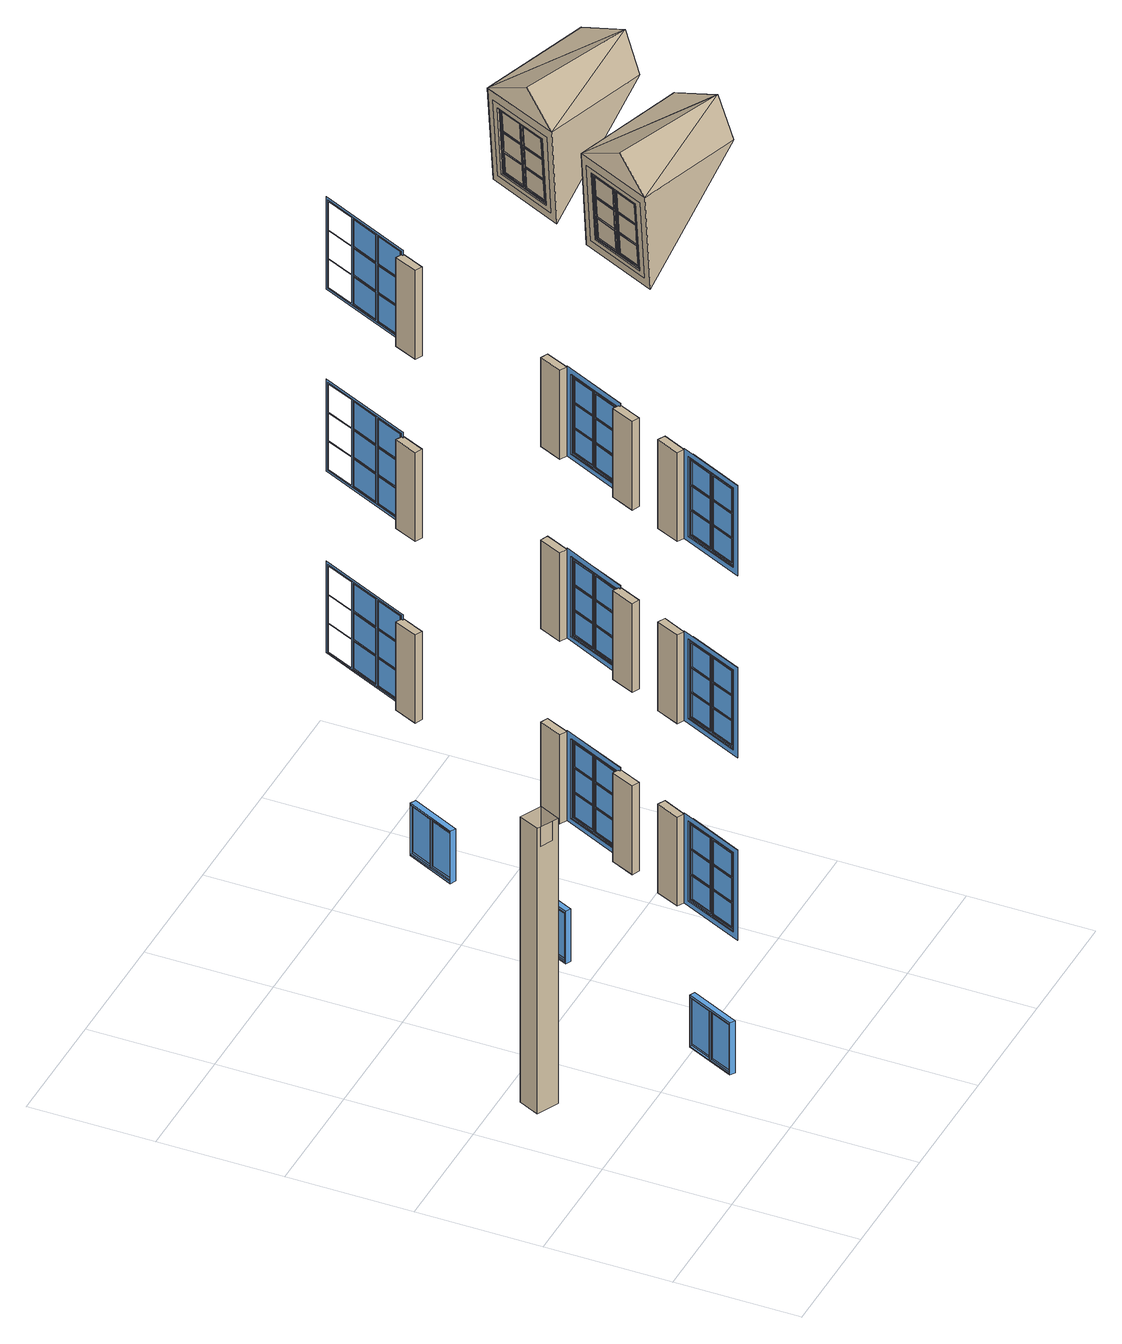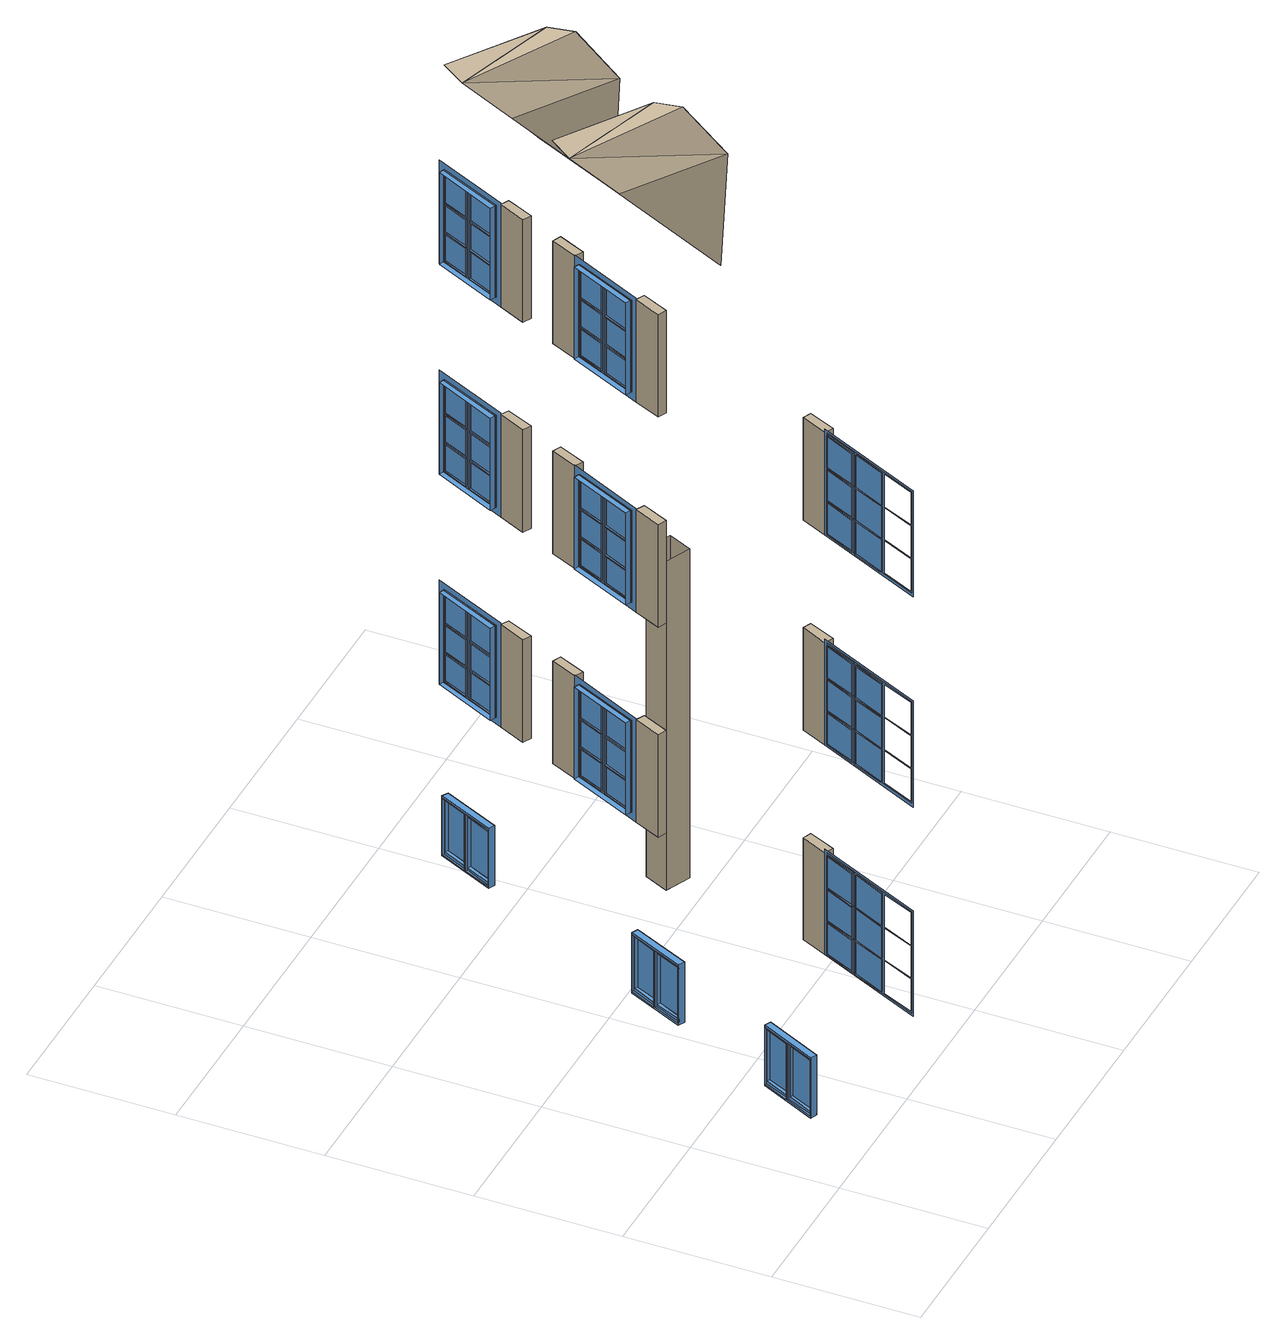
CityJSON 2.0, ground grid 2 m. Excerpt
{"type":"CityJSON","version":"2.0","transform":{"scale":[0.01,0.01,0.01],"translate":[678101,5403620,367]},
"CityObjects":{
"building1":{"type":"Building","attributes":{"measuredHeight":18.85},"children":["building1-1","building1-2","building1-3","building1-4","building1-5","building1-6","building1-7","building1-8","building1-9","building1-10","building1-11","building1-12","building1-13","building1-14","building1-15"],"geometry":[{"type":"MultiSurface","lod":"3","boundaries":[[[0,1,2,3]],[[4,5,6,7]],[[8,9,10,11]],[[12,2,1,13]],[[14,6,5,15]],[[16,10,9,17]],[[18,19,20,21]],[[22,23,24,25]],[[26,27,28,29]],[[30,31,32,33]],[[34,35,36,37]],[[38,39,40,41]],[[42,43,44,45]],[[46,47,48,49]],[[50,51,52,53]],[[54,24,23,55]],[[56,28,27,57]],[[58,20,19,59]],[[60,36,35,61]],[[62,40,39,63]],[[64,32,31,65]],[[66,48,47,67]],[[68,52,51,69]],[[70,44,43,71]],[[72,73,74,75]],[[76,77,78,79]],[[80,81,82,83]],[[84,85,86,87]],[[88,89,90,91],[21,92,93,18],[94,95,26,29],[96,97,22,25]],[[98,99,100,101],[33,102,103,30],[104,105,38,41],[106,107,34,37]],[[108,109,110,111],[45,112,113,42],[114,115,50,53],[116,117,46,49]],[[25,24,118,96]],[[21,20,119,92]],[[29,28,120,94]],[[37,36,121,106]],[[33,32,122,102]],[[41,40,123,104]],[[49,48,124,116]],[[45,44,125,112]],[[53,52,126,114]],[[95,127,27,26]],[[93,128,19,18]],[[97,129,23,22]],[[105,130,39,38]],[[103,131,31,30]],[[107,132,35,34]],[[115,133,51,50]],[[113,134,43,42]],[[117,135,47,46]],[[119,20,19,128]],[[127,120,28,27]],[[129,118,24,23]],[[122,32,31,131]],[[130,123,40,39]],[[132,121,36,35]],[[125,44,43,134]],[[133,126,52,51]],[[135,124,48,47]],[[136,118,24,54]],[[57,27,127,137]],[[138,119,20,58]],[[139,120,28,56]],[[59,19,128,140]],[[55,23,129,141]],[[142,121,36,60]],[[63,39,130,143]],[[144,122,32,64]],[[145,123,40,62]],[[65,31,131,146]],[[61,35,132,147]],[[148,124,48,66]],[[69,51,133,149]],[[150,125,44,70]],[[151,126,52,68]],[[71,43,134,152]],[[67,47,135,153]],[[154,155,73,72]],[[75,74,156,157]],[[158,159,83,80]],[[156,74,73,155],[80,158,159,83]],[[83,82,160,159]],[[81,80,158,161]],[[84,87,162,163],[82,81,161,160]],[[163,164,85,84]],[[87,86,165,162]],[[94,120,127,95]],[[96,118,129,97]],[[92,119,128,93]],[[104,123,130,105]],[[106,121,132,107]],[[102,122,131,103]],[[114,126,133,115]],[[116,124,135,117]],[[112,125,134,113]],[[141,129,118,136]],[[140,128,119,138]],[[137,127,120,139]],[[147,132,121,142]],[[146,131,122,144]],[[143,130,123,145]],[[153,135,124,148]],[[152,134,125,150]],[[149,133,126,151]],[[166,167,168,169],[170,0,3,171]],[[172,173,174,175],[176,4,7,177]],[[178,179,180,181],[182,8,11,183]],[[170,184,1,0]],[[3,2,185,171]],[[176,186,5,4]],[[7,6,187,177]],[[182,188,9,8]],[[11,10,189,183]],[[184,185,2,1],[190,191,192,193],[90,89,88,91]],[[186,187,6,5],[194,195,196,197],[100,99,98,101]],[[188,189,10,9],[198,199,200,201],[110,109,108,111]],[[154,202,203,157]],[[78,204,205,77],[72,75,157,203,206,207,202,154]],[[157,156,155,154]],[[202,208,209,203]],[[210,185,2,12]],[[211,187,6,14]],[[212,189,10,16]],[[13,1,184,213]],[[15,5,186,214]],[[17,9,188,215]],[[216,217,218,219]],[[220,221,222,223]],[[224,225,226,227]],[[228,229,230,231]],[[232,233,234,235]],[[236,237,238,239]],[[240,241,242,243]],[[244,245,246,247]],[[248,249,250,251]],[[161,158,159,160]],[[252,226,225,253]],[[254,222,221,255]],[[256,218,217,257]],[[258,238,237,259]],[[260,234,233,261]],[[262,230,229,263]],[[264,250,249,265]],[[266,246,245,267]],[[268,242,241,269]],[[204,270,79,78]],[[77,76,271,205]],[[272,273,274,275]],[[165,164,163,162]],[[276,277,278,279]],[[164,165,277,276]],[[79,270,271,76],[280,277,165,86,85,164,276,281]],[[192,191,190,193],[223,282,283,220],[284,285,216,219],[286,287,224,227]],[[196,195,194,197],[235,288,289,232],[290,291,228,231],[292,293,236,239]],[[200,199,198,201],[247,294,295,244],[296,297,240,243],[298,299,248,251]],[[223,222,300,282]],[[227,226,301,286]],[[219,218,302,284]],[[235,234,303,288]],[[239,238,304,292]],[[231,230,305,290]],[[247,246,306,294]],[[251,250,307,298]],[[243,242,308,296]],[[285,309,217,216]],[[283,310,221,220]],[[287,311,225,224]],[[291,312,229,228]],[[289,313,233,232]],[[293,314,237,236]],[[297,315,241,240]],[[295,316,245,244]],[[299,317,249,248]],[[300,222,221,310]],[[303,234,233,313]],[[306,246,245,316]],[[309,302,218,217]],[[311,301,226,225]],[[312,305,230,229]],[[314,304,238,237]],[[315,308,242,241]],[[317,307,250,249]],[[203,209,318,206]],[[207,319,208,202]],[[320,301,226,252]],[[253,225,311,321]],[[257,217,309,322]],[[323,300,222,254]],[[255,221,310,324]],[[325,302,218,256]],[[326,304,238,258]],[[259,237,314,327]],[[263,229,312,328]],[[329,303,234,260]],[[261,233,313,330]],[[331,305,230,262]],[[332,307,250,264]],[[265,249,317,333]],[[269,241,315,334]],[[335,306,246,266]],[[267,245,316,336]],[[337,308,242,268]],[[319,318,209,208],[273,338,339,274]],[[274,273,338,339]],[[272,340,338,273]],[[275,274,339,341]],[[342,341,275,272,340,343,279,278]],[[278,277,280,342]],[[343,281,276,279]],[[282,300,310,283]],[[284,302,309,285]],[[286,301,311,287]],[[288,303,313,289]],[[290,305,312,291]],[[292,304,314,293]],[[294,306,316,295]],[[296,308,315,297]],[[298,307,317,299]],[[321,311,301,320]],[[324,310,300,323]],[[322,309,302,325]],[[327,314,304,326]],[[330,313,303,329]],[[328,312,305,331]],[[333,317,307,332]],[[336,316,306,335]],[[334,315,308,337]],[[206,318,319,207]],[[171,185,184,170]],[[177,187,186,176]],[[183,189,188,182]],[[340,341,339,338]],[[270,204,205,271]],[[213,184,185,210]],[[214,186,187,211]],[[215,188,189,212]],[[342,280,281,343,340,341]],[[344,345,346,347]],[[348,349,350,351]],[[352,353,354,355]],[[356,346,345,357]],[[358,350,349,359]],[[360,354,353,361]],[[362,363,364,365]],[[366,367,368,369]],[[370,371,372,373]],[[374,375,376,377]],[[378,379,380,381]],[[382,383,384,385]],[[386,387,388,389]],[[390,391,392,393]],[[394,395,396,397]],[[398,368,367,399]],[[400,372,371,401]],[[402,364,363,403]],[[404,380,379,405]],[[406,384,383,407]],[[408,376,375,409]],[[410,392,391,411]],[[412,396,395,413]],[[414,388,387,415]],[[416,417,418,419],[365,420,421,362],[422,423,370,373],[424,425,366,369]],[[426,427,428,429],[377,430,431,374],[432,433,382,385],[434,435,378,381]],[[436,437,438,439],[389,440,441,386],[442,443,394,397],[444,445,390,393]],[[423,446,371,370]],[[421,447,363,362]],[[425,448,367,366]],[[433,449,383,382]],[[431,450,375,374]],[[435,451,379,378]],[[443,452,395,394]],[[441,453,387,386]],[[445,454,391,390]],[[369,368,455,424]],[[365,364,456,420]],[[373,372,457,422]],[[381,380,458,434]],[[377,376,459,430]],[[385,384,460,432]],[[393,392,461,444]],[[389,388,462,440]],[[397,396,463,442]],[[456,364,363,447]],[[446,457,372,371]],[[448,455,368,367]],[[459,376,375,450]],[[449,460,384,383]],[[451,458,380,379]],[[462,388,387,453]],[[452,463,396,395]],[[454,461,392,391]],[[464,455,368,398]],[[401,371,446,465]],[[466,456,364,402]],[[467,457,372,400]],[[403,363,447,468]],[[399,367,448,469]],[[470,458,380,404]],[[407,383,449,471]],[[472,459,376,408]],[[473,460,384,406]],[[409,375,450,474]],[[405,379,451,475]],[[476,461,392,410]],[[413,395,452,477]],[[478,462,388,414]],[[479,463,396,412]],[[415,387,453,480]],[[411,391,454,481]],[[422,457,446,423]],[[424,455,448,425]],[[420,456,447,421]],[[432,460,449,433]],[[434,458,451,435]],[[430,459,450,431]],[[442,463,452,443]],[[444,461,454,445]],[[440,462,453,441]],[[482,483,484,485],[486,344,347,487]],[[488,489,490,491],[492,348,351,493]],[[494,495,496,497],[498,352,355,499]],[[469,448,455,464]],[[468,447,456,466]],[[465,446,457,467]],[[475,451,458,470]],[[474,450,459,472]],[[471,449,460,473]],[[481,454,461,476]],[[480,453,462,478]],[[477,452,463,479]],[[486,500,345,344]],[[347,346,501,487]],[[492,502,349,348]],[[351,350,503,493]],[[498,504,353,352]],[[355,354,505,499]],[[500,501,346,345],[506,507,508,509],[418,417,416,419]],[[502,503,350,349],[510,511,512,513],[428,427,426,429]],[[504,505,354,353],[514,515,516,517],[438,437,436,439]],[[518,501,346,356]],[[519,503,350,358]],[[520,505,354,360]],[[357,345,500,521]],[[359,349,502,522]],[[361,353,504,523]],[[524,525,526,527]],[[528,529,530,531]],[[532,533,534,535]],[[536,537,538,539]],[[540,541,542,543]],[[544,545,546,547]],[[548,549,550,551]],[[552,553,554,555]],[[556,557,558,559]],[[560,534,533,561]],[[562,530,529,563]],[[564,526,525,565]],[[566,546,545,567]],[[568,542,541,569]],[[570,538,537,571]],[[572,558,557,573]],[[574,554,553,575]],[[576,550,549,577]],[[508,507,506,509],[531,578,579,528],[580,581,524,527],[582,583,532,535]],[[512,511,510,513],[543,584,585,540],[586,587,536,539],[588,589,544,547]],[[516,515,514,517],[555,590,591,552],[592,593,548,551],[594,595,556,559]],[[531,530,596,578]],[[535,534,597,582]],[[527,526,598,580]],[[543,542,599,584]],[[547,546,600,588]],[[539,538,601,586]],[[555,554,602,590]],[[559,558,603,594]],[[551,550,604,592]],[[581,605,525,524]],[[579,606,529,528]],[[583,607,533,532]],[[587,608,537,536]],[[585,609,541,540]],[[589,610,545,544]],[[593,611,549,548]],[[591,612,553,552]],[[595,613,557,556]],[[596,530,529,606]],[[605,598,526,525]],[[607,597,534,533]],[[599,542,541,609]],[[608,601,538,537]],[[610,600,546,545]],[[602,554,553,612]],[[611,604,550,549]],[[613,603,558,557]],[[614,597,534,560]],[[561,533,607,615]],[[565,525,605,616]],[[617,596,530,562]],[[563,529,606,618]],[[619,598,526,564]],[[620,600,546,566]],[[567,545,610,621]],[[571,537,608,622]],[[623,599,542,568]],[[569,541,609,624]],[[625,601,538,570]],[[626,603,558,572]],[[573,557,613,627]],[[577,549,611,628]],[[629,602,554,574]],[[575,553,612,630]],[[631,604,550,576]],[[578,596,606,579]],[[580,598,605,581]],[[582,597,607,583]],[[584,599,609,585]],[[586,601,608,587]],[[588,600,610,589]],[[590,602,612,591]],[[592,604,611,593]],[[594,603,613,595]],[[615,607,597,614]],[[618,606,596,617]],[[616,605,598,619]],[[621,610,600,620]],[[624,609,599,623]],[[622,608,601,625]],[[627,613,603,626]],[[630,612,602,629]],[[628,611,604,631]],[[487,501,500,486]],[[493,503,502,492]],[[499,505,504,498]],[[521,500,501,518]],[[522,502,503,519]],[[523,504,505,520]],[[632,633,634,635]],[[636,637,638,639]],[[640,641,642,643]],[[644,645,646,647]],[[648,649,633,632]],[[635,634,650,651]],[[652,653,643,640]],[[650,634,633,649],[640,652,653,643]],[[643,642,654,653]],[[641,640,652,655]],[[644,647,656,657],[642,641,655,654]],[[647,646,658,656]],[[657,659,645,644]],[[648,660,661,651]],[[638,662,663,637],[632,635,651,661,664,665,660,648]],[[651,650,649,648]],[[660,666,667,661]],[[655,652,653,654]],[[662,668,639,638]],[[637,636,669,663]],[[670,671,672,673]],[[658,659,657,656]],[[674,675,676,677]],[[659,658,675,674]],[[639,668,669,636],[678,675,658,646,645,659,674,679]],[[665,680,666,660]],[[661,667,681,664]],[[680,681,667,666],[671,682,683,672]],[[672,671,682,683]],[[673,672,683,684]],[[670,685,682,671]],[[686,684,673,670,685,687,677,676]],[[676,675,678,686]],[[687,679,674,677]],[[664,681,680,665]],[[685,684,683,682]],[[668,662,663,669]],[[686,678,679,687,685,684]],[[688,689,690,691]],[[692,693,694,695]],[[696,697,698,699]],[[700,701,702,703]],[[704,705,689,688]],[[691,690,706,707]],[[708,709,699,696]],[[706,690,689,705],[696,708,709,699]],[[699,698,710,709]],[[697,696,708,711]],[[700,703,712,713],[698,697,711,710]],[[703,702,714,712]],[[713,715,701,700]],[[704,716,717,707]],[[694,718,719,693],[688,691,707,717,720,721,716,704]],[[707,706,705,704]],[[716,722,723,717]],[[711,708,709,710]],[[718,724,695,694]],[[693,692,725,719]],[[726,727,728,729]],[[714,715,713,712]],[[730,731,732,733]],[[715,714,731,730]],[[695,724,725,692],[734,731,714,702,701,715,730,735]],[[717,723,736,720]],[[721,737,722,716]],[[737,736,723,722],[727,738,739,728]],[[728,727,738,739]],[[726,740,738,727]],[[729,728,739,741]],[[742,741,729,726,740,743,733,732]],[[732,731,734,742]],[[743,735,730,733]],[[720,736,737,721]],[[740,741,739,738]],[[724,718,719,725]],[[742,734,735,743,740,741]],[[744,745,746,747]],[[748,749,750,751]],[[752,753,754,755]],[[756,757,758,759]],[[760,761,762,763]],[[764,765,766,767]],[[768,769,770,771]],[[772,773,774,775]],[[776,777,778,779]],[[780,746,745,781]],[[782,750,749,783]],[[784,754,753,785]],[[786,758,757,787]],[[788,762,761,789]],[[790,766,765,791]],[[792,770,769,793]],[[794,774,773,795]],[[796,778,777,797]],[[798,799,745,744]],[[747,746,800,801]],[[755,754,802,803]],[[751,750,804,805]],[[806,807,753,752]],[[808,809,749,748]],[[810,811,757,756]],[[759,758,812,813]],[[767,766,814,815]],[[763,762,816,817]],[[818,819,765,764]],[[820,821,761,760]],[[822,823,769,768]],[[771,770,824,825]],[[779,778,826,827]],[[775,774,828,829]],[[830,831,777,776]],[[832,833,773,772]],[[802,754,753,807]],[[814,766,765,819]],[[826,778,777,831]],[[809,804,750,749]],[[799,800,746,745]],[[821,816,762,761]],[[811,812,758,757]],[[833,828,774,773]],[[823,824,770,769]],[[783,749,809,834]],[[835,804,750,782]],[[785,753,807,836]],[[837,800,746,780]],[[781,745,799,838]],[[839,802,754,784]],[[789,761,821,840]],[[841,816,762,788]],[[791,765,819,842]],[[843,812,758,786]],[[787,757,811,844]],[[845,814,766,790]],[[795,773,833,846]],[[847,828,774,794]],[[797,777,831,848]],[[849,824,770,792]],[[793,769,823,850]],[[851,826,778,796]],[[801,800,799,798]],[[805,804,809,808]],[[803,802,807,806]],[[813,812,811,810]],[[817,816,821,820]],[[815,814,819,818]],[[825,824,823,822]],[[829,828,833,832]],[[827,826,831,830]],[[838,799,800,837]],[[834,809,804,835]],[[836,807,802,839]],[[844,811,812,843]],[[840,821,816,841]],[[842,819,814,845]],[[850,823,824,849]],[[846,833,828,847]],[[848,831,826,851]],[[852,853,854,855]],[[856,857,858,859]],[[860,861,862,863]],[[864,865,866,867]],[[868,869,870,871]],[[872,873,874,875]],[[876,877,878,879]],[[880,881,882,883]],[[884,885,886,887]],[[888,854,853,889]],[[890,862,861,891]],[[892,858,857,893]],[[894,866,865,895]],[[896,874,873,897]],[[898,870,869,899]],[[900,878,877,901]],[[902,886,885,903]],[[904,882,881,905]],[[906,907,908,909],[910,911,912,913]],[[911,910,913,912],[855,914,915,852],[916,917,860,863],[918,919,856,859],[920,921,922,923],[924,925,926,927],[928,929,930,931],[805,808,748,751],[801,798,744,747],[755,803,806,752]],[[932,933,934,935],[936,937,938,939]],[[937,936,939,938],[867,940,941,864],[942,943,872,875],[944,945,868,871],[946,947,948,949],[950,951,952,953],[954,955,956,957],[817,820,760,763],[813,810,756,759],[767,815,818,764]],[[958,959,960,961],[962,963,964,965]],[[963,962,965,964],[879,966,967,876],[968,969,884,887],[970,971,880,883],[972,973,974,975],[976,977,978,979],[980,981,982,983],[829,832,772,775],[825,822,768,771],[779,827,830,776]],[[919,984,857,856]],[[863,862,985,916]],[[859,858,986,918]],[[915,987,853,852]],[[917,988,861,860]],[[855,854,989,914]],[[945,990,869,868]],[[875,874,991,942]],[[871,870,992,944]],[[941,993,865,864]],[[943,994,873,872]],[[867,866,995,940]],[[971,996,881,880]],[[887,886,997,968]],[[883,882,998,970]],[[967,999,877,876]],[[969,1000,885,884]],[[879,878,1001,966]],[[984,986,858,857]],[[989,854,853,987]],[[988,985,862,861]],[[990,992,870,869]],[[995,866,865,993]],[[994,991,874,873]],[[996,998,882,881]],[[1001,878,877,999]],[[1000,997,886,885]],[[1002,989,854,888]],[[1003,986,858,892]],[[1004,985,862,890]],[[1005,995,866,894]],[[1006,992,870,898]],[[1007,991,874,896]],[[1008,1001,878,900]],[[1009,998,882,904]],[[1010,997,886,902]],[[889,853,987,1011]],[[891,861,988,1012]]],"semantics":{"surfaces":[{"type":"Window","frameMaterialClass":"Wood","frameMaterialName":"PaintedWood","frameMaterialUncertainty":"0.5","paneMaterialClass":"Glass"}],"values":[0,0,0,0,0,0,0,0,0,0,0,0,0,0,0,0,0,0,0,0,0,0,0,0,0,0,0,0,0,0,0,0,0,0,0,0,0,0,0,0,0,0,0,0,0,0,0,0,0,0,0,0,0,0,0,0,0,0,0,0,0,0,0,0,0,0,0,0,0,0,0,0,0,0,0,0,0,0,0,0,0,0,0,0,0,0,0,0,0,0,0,0,0,0,0,0,0,0,0,0,0,0,0,0,0,0,0,0,0,0,0,0,0,0,0,0,0,0,0,0,0,0,0,0,0,0,0,0,0,0,0,0,0,0,0,0,0,0,0,0,0,0,0,0,0,0,0,0,0,0,0,0,0,0,0,0,0,0,0,0,0,0,0,0,0,0,0,0,0,0,0,0,0,0,0,0,0,0,0,0,0,0,0,0,0,0,0,0,0,0,0,0,0,0,0,0,0,0,0,0,0,0,0,0,0,0,0,0,0,0,0,0,0,0,0,0,0,0,0,0,0,0,0,0,0,0,0,0,0,0,0,0,0,0,0,0,0,0,0,0,0,0,0,0,0,0,0,0,0,0,0,0,0,0,0,0,0,0,0,0,0,0,0,0,0,0,0,0,0,0,0,0,0,0,0,0,0,0,0,0,0,0,0,0,0,0,0,0,0,0,0,0,0,0,0,0,0,0,0,0,0,0,0,0,0,0,0,0,0,0,0,0,0,0,0,0,0,0,0,0,0,0,0,0,0,0,0,0,0,0,0,0,0,0,0,0,0,0,0,0,0,0,0,0,0,0,0,0,0,0,0,0,0,0,0,0,0,0,0,0,0,0,0,0,0,0,0,0,0,0,0,0,0,0,0,0,0,0,0,0,0,0,0,0,0,0,0,0,0,0,0,0,0,0,0,0,0,0,0,0,0,0,0,0,0,0,0,0,0,0,0,0,0,0,0,0,0,0,0,0,0,0,0,0,0,0,0,0,0,0,0,0,0,0,0,0,0,0,0,0,0,0,0,0,0,0,0,0,0,0,0,0,0,0,0,0,0,0,0,0,0,0,0,0,0,0,0,0,0,0,0,0,0,0,0,0,0,0,0,0,0,0,0,0,0,0,0,0,0,0,0,0,0,0,0,0,0,0,0,0,0,0,0,0,0,0,0,0,0,0,0,0,0,0,0,0,0,0,0,0,0,0,0,0,0,0,0,0,0,0,0,0,0,0,0,0,0,0,0,0,0,0,0,0,0,0,0,0,0,0,0,0,0,0,0,0,0,0,0,0,0,0,0,0,0,0,0,0,0,0,0,0,0,0,0,0,0,0,0,0,0,0,0,0,0,0,0,0,0,0,0,0,0,0,0,0,0,0,0,0,0,0,0,0,0,0,0,0,0,0,0,0,0,0,0,0,0,0,0,0,0,0,0,0,0,0,0,0,0,0,0,0,0,0,0,0,0,0,0,0,0,0,0,0,0,0,0,0,0,0,0,0,0]}}]},
"building1-1":{"type":"BuildingInstallation","attributes":{"klumMaterialClass":"Conglomerate","klumMaterialIndex":"K004","_cityeditor_layer":"Unclassified.LoD3","relationToConstruction":"outside"},"parents":["building1"],"geometry":[{"type":"MultiSurface","lod":"3","boundaries":[[[1013,1014,1015,1016]],[[1017,1018,1019,1020]],[[1020,1019,1016,1015]],[[1014,1017,1020,1015]],[[1021,1022,1023,1024]],[[1013,1016,1019,1018,1021,1024,1023,1022]]]}]},
"building1-2":{"type":"BuildingInstallation","attributes":{"materialUncertainty":"0.3","materialClass":"Wood","materialName":"PaintedWood","relationToConstruction":"outside"},"parents":["building1"],"geometry":[{"type":"MultiSurface","lod":"3","boundaries":[[[172,1025,1026,1027]],[[1025,172,1028,1029]],[[1027,1026,1030,1031]],[[172,1027,1031,1028]],[[1031,1030,1029,1028]],[[1026,1025,1029,1030]]]}]},
"building1-3":{"type":"BuildingInstallation","attributes":{"materialUncertainty":"0.3","materialClass":"Wood","materialName":"PaintedWood","relationToConstruction":"outside"},"parents":["building1"],"geometry":[{"type":"MultiSurface","lod":"3","boundaries":[[[166,1032,1033,1034]],[[1032,166,1035,1036]],[[1034,1033,1037,1038]],[[166,1034,1038,1035]],[[1038,1037,1036,1035]],[[1033,1032,1036,1037]]]}]},
"building1-4":{"type":"BuildingInstallation","attributes":{"materialUncertainty":"0.3","materialClass":"Wood","materialName":"PaintedWood","relationToConstruction":"outside"},"parents":["building1"],"geometry":[{"type":"MultiSurface","lod":"3","boundaries":[[[178,1039,1040,1041]],[[1039,178,1042,1043]],[[1041,1040,1044,1045]],[[178,1041,1045,1042]],[[1045,1044,1043,1042]],[[1040,1039,1043,1044]]]}]},
"building1-5":{"type":"BuildingInstallation","attributes":{"materialUncertainty":"0.3","materialClass":"Wood","materialName":"PaintedWood","relationToConstruction":"outside"},"parents":["building1"],"geometry":[{"type":"MultiSurface","lod":"3","boundaries":[[[1046,489,1047,1048]],[[489,1046,1049,1050]],[[1048,1047,1051,1052]],[[1046,1048,1052,1049]],[[1052,1051,1050,1049]],[[1047,489,1050,1051]]]}]},
"building1-6":{"type":"BuildingInstallation","attributes":{"materialUncertainty":"0.3","materialClass":"Wood","materialName":"PaintedWood","relationToConstruction":"outside"},"parents":["building1"],"geometry":[{"type":"MultiSurface","lod":"3","boundaries":[[[1053,495,1054,1055]],[[495,1053,1056,1057]],[[1055,1054,1058,1059]],[[1053,1055,1059,1056]],[[1059,1058,1057,1056]],[[1054,495,1057,1058]]]}]},
"building1-7":{"type":"BuildingInstallation","attributes":{"materialUncertainty":"0.3","materialClass":"Wood","materialName":"PaintedWood","relationToConstruction":"outside"},"parents":["building1"],"geometry":[{"type":"MultiSurface","lod":"3","boundaries":[[[1060,483,1061,1062]],[[483,1060,1063,1064]],[[1062,1061,1065,1066]],[[1060,1062,1066,1063]],[[1066,1065,1064,1063]],[[1061,483,1064,1065]]]}]},
"building1-8":{"type":"BuildingInstallation","attributes":{"materialUncertainty":"0.3","materialClass":"Wood","materialName":"PaintedWood","relationToConstruction":"outside"},"parents":["building1"],"geometry":[{"type":"MultiSurface","lod":"3","boundaries":[[[482,1067,1068,1069]],[[1067,482,1070,1071]],[[1069,1068,1072,1073]],[[482,1069,1073,1070]],[[1073,1072,1071,1070]],[[1068,1067,1071,1072]]]}]},
"building1-9":{"type":"BuildingInstallation","attributes":{"materialUncertainty":"0.3","materialClass":"Wood","materialName":"PaintedWood","relationToConstruction":"outside"},"parents":["building1"],"geometry":[{"type":"MultiSurface","lod":"3","boundaries":[[[494,1074,1075,1076]],[[1074,494,1077,1078]],[[1076,1075,1079,1080]],[[494,1076,1080,1077]],[[1080,1079,1078,1077]],[[1075,1074,1078,1079]]]}]},
"building1-10":{"type":"BuildingInstallation","attributes":{"materialUncertainty":"0.3","materialClass":"Wood","materialName":"PaintedWood","relationToConstruction":"outside"},"parents":["building1"],"geometry":[{"type":"MultiSurface","lod":"3","boundaries":[[[488,1081,1082,1083]],[[1081,488,1084,1085]],[[1083,1082,1086,1087]],[[488,1083,1087,1084]],[[1087,1086,1085,1084]],[[1082,1081,1085,1086]]]}]},
"building1-11":{"type":"BuildingInstallation","attributes":{"relationToConstruction":"outside"},"parents":["building1"],"geometry":[{"type":"MultiSurface","lod":"3","boundaries":[[[1088,1089,1090]],[[1088,1091,1092]],[[1093,1094,1095,1096],[1097,1098,1099,1100]],[[1101,1089,1102]],[[1097,1103,1104,1098]],[[1101,1105,1091,1089],[1094,1093,1096,1095]],[[1100,1106,1103,1097]],[[1099,1107,1106,1100]],[[1091,1088,1090]],[[1090,1089,1091]],[[1092,1088,1102]],[[1105,1092,1091]],[[1098,1104,1107,1099]],[[1089,1088,1102]],[[1091,1088,1089]],[[1103,1106,1107,1104],[1108,1109,1110,1111],[1112,1113,1114,1115]],[[1116,1103,1106,1117]],[[1118,1104,1103,1116]],[[1119,1107,1104,1118]],[[1117,1106,1107,1119]],[[1110,1109,1108,1111],[1120,1121,1122,1123],[1124,1125,1126,1127],[1128,1129,1130,1131]],[[1132,1133,1134,1135]],[[1136,1137,1138,1139]],[[1140,1141,1133,1132]],[[1139,1138,1142,1143]],[[1135,1134,1144,1145]],[[1146,1147,1148,1149]],[[1149,1148,1150,1151]],[[1152,1153,1147,1146]],[[1145,1144,1141,1140]],[[1151,1150,1153,1152]],[[1154,1155,1137,1136]],[[1143,1142,1155,1154]],[[1114,1113,1112,1115],[1156,1157,1158,1159],[1160,1161,1162,1163],[1164,1165,1166,1167]],[[1168,1169,1170,1171]],[[1171,1170,1172,1173]],[[1174,1175,1176,1177]],[[1178,1179,1175,1174]],[[1173,1172,1180,1181]],[[1182,1183,1184,1185]],[[1185,1184,1186,1187]],[[1187,1186,1188,1189]],[[1177,1176,1190,1191]],[[1191,1190,1179,1178]],[[1189,1188,1183,1182]],[[1181,1180,1169,1168]],[[1188,1183,1184,1186]],[[1180,1169,1170,1172]],[[1179,1175,1176,1190]],[[1157,1180,1172,1158]],[[1161,1179,1190,1162]],[[1156,1169,1180,1157]],[[1158,1172,1170,1159]],[[1167,1184,1183,1164]],[[1160,1175,1179,1161]],[[1163,1176,1175,1160]],[[1165,1188,1186,1166]],[[1162,1190,1176,1163]],[[1166,1186,1184,1167]],[[1164,1183,1188,1165]],[[1159,1170,1169,1156]],[[1134,1144,1141,1133]],[[1148,1150,1153,1147]],[[1142,1155,1137,1138]],[[1123,1153,1150,1120]],[[1120,1150,1148,1121]],[[1126,1138,1137,1127]],[[1131,1141,1144,1128]],[[1129,1134,1133,1130]],[[1130,1133,1141,1131]],[[1122,1147,1153,1123]],[[1124,1155,1142,1125]],[[1121,1148,1147,1122]],[[1125,1142,1138,1126]],[[1128,1144,1134,1129]],[[1127,1137,1155,1124]]]}]},
"building1-12":{"type":"BuildingInstallation","attributes":{"relationToConstruction":"outside"},"parents":["building1"],"geometry":[{"type":"MultiSurface","lod":"3","boundaries":[[[1192,1193,1194]],[[1192,1195,1196]],[[1197,1198,1199,1200],[1201,1202,1203,1204]],[[1205,1193,1206]],[[1201,1207,1208,1202]],[[1205,1209,1195,1193],[1198,1197,1200,1199]],[[1204,1210,1207,1201]],[[1203,1211,1210,1204]],[[1195,1192,1194]],[[1194,1193,1195]],[[1196,1192,1206]],[[1209,1196,1195]],[[1202,1208,1211,1203]],[[1193,1192,1206]],[[1195,1192,1193]],[[1207,1210,1211,1208],[1212,1213,1214,1215],[1216,1217,1218,1219]],[[1220,1207,1210,1221]],[[1222,1208,1207,1220]],[[1223,1211,1208,1222]],[[1221,1210,1211,1223]],[[1214,1213,1212,1215],[1224,1225,1226,1227],[1228,1229,1230,1231],[1232,1233,1234,1235]],[[1236,1237,1238,1239]],[[1240,1241,1242,1243]],[[1244,1245,1237,1236]],[[1243,1242,1246,1247]],[[1239,1238,1248,1249]],[[1250,1251,1252,1253]],[[1253,1252,1254,1255]],[[1256,1257,1251,1250]],[[1249,1248,1245,1244]],[[1255,1254,1257,1256]],[[1258,1259,1241,1240]],[[1247,1246,1259,1258]],[[1218,1217,1216,1219],[1260,1261,1262,1263],[1264,1265,1266,1267],[1268,1269,1270,1271]],[[1272,1273,1274,1275]],[[1275,1274,1276,1277]],[[1278,1279,1280,1281]],[[1282,1283,1279,1278]],[[1277,1276,1284,1285]],[[1286,1287,1288,1289]],[[1289,1288,1290,1291]],[[1291,1290,1292,1293]],[[1281,1280,1294,1295]],[[1295,1294,1283,1282]],[[1293,1292,1287,1286]],[[1285,1284,1273,1272]],[[1292,1287,1288,1290]],[[1284,1273,1274,1276]],[[1283,1279,1280,1294]],[[1261,1284,1276,1262]],[[1265,1283,1294,1266]],[[1260,1273,1284,1261]],[[1262,1276,1274,1263]],[[1271,1288,1287,1268]],[[1264,1279,1283,1265]],[[1267,1280,1279,1264]],[[1269,1292,1290,1270]],[[1266,1294,1280,1267]],[[1270,1290,1288,1271]],[[1268,1287,1292,1269]],[[1263,1274,1273,1260]],[[1238,1248,1245,1237]],[[1252,1254,1257,1251]],[[1246,1259,1241,1242]],[[1227,1257,1254,1224]],[[1224,1254,1252,1225]],[[1230,1242,1241,1231]],[[1235,1245,1248,1232]],[[1233,1238,1237,1234]],[[1234,1237,1245,1235]],[[1226,1251,1257,1227]],[[1228,1259,1246,1229]],[[1225,1252,1251,1226]],[[1229,1246,1242,1230]],[[1232,1248,1238,1233]],[[1231,1241,1259,1228]]]}]},
"building1-13":{"type":"BuildingInstallation","attributes":{"materialUncertainty":"0.3","materialClass":"Wood","materialName":"PaintedWood","relationToConstruction":"outside"},"parents":["building1"],"geometry":[{"type":"MultiSurface","lod":"3","boundaries":[[[1296,932,1297,1298]],[[932,1296,1299,1300]],[[1298,1297,1301,1302]],[[1296,1298,1302,1299]],[[1302,1301,1300,1299]],[[1297,932,1300,1301]]]}]},
"building1-14":{"type":"BuildingInstallation","attributes":{"materialUncertainty":"0.3","materialClass":"Wood","materialName":"PaintedWood","relationToConstruction":"outside"},"parents":["building1"],"geometry":[{"type":"MultiSurface","lod":"3","boundaries":[[[1303,958,1304,1305]],[[958,1303,1306,1307]],[[1305,1304,1308,1309]],[[1303,1305,1309,1306]],[[1309,1308,1307,1306]],[[1304,958,1307,1308]]]}]},
"building1-15":{"type":"BuildingInstallation","attributes":{"materialUncertainty":"0.3","materialClass":"Wood","materialName":"PaintedWood","relationToConstruction":"outside"},"parents":["building1"],"geometry":[{"type":"MultiSurface","lod":"3","boundaries":[[[1310,906,1311,1312]],[[906,1310,1313,1314]],[[1312,1311,1315,1316]],[[1310,1312,1316,1313]],[[1316,1315,1314,1313]],[[1311,906,1314,1315]]]}]}
},
"vertices":[
[222,98,858],[223,97,858],[223,97,718],[222,98,718],[222,98,1178],[223,97,1178],[223,97,1038],[222,98,1038],[222,98,538],[223,97,538],[223,97,398],[222,98,398],[230,95,718],[230,95,858],[230,95,1038],[230,95,1178],[230,95,398],[230,95,538],[225,102,853],[226,101,853],[226,101,811],[225,102,811],[225,102,765],[226,101,765],[226,101,723],[225,102,723],[225,102,809],[226,101,809],[226,101,767],[225,102,767],[225,102,1173],[226,101,1173],[226,101,1131],[225,102,1131],[225,102,1085],[226,101,1085],[226,101,1043],[225,102,1043],[225,102,1129],[226,101,1129],[226,101,1087],[225,102,1087],[225,102,533],[226,101,533],[226,101,491],[225,102,491],[225,102,445],[226,101,445],[226,101,403],[225,102,403],[225,102,489],[226,101,489],[226,101,447],[225,102,447],[228,101,723],[228,101,765],[228,101,767],[228,101,809],[228,101,811],[228,101,853],[228,101,1043],[228,101,1085],[228,101,1087],[228,101,1129],[228,101,1131],[228,101,1173],[228,101,403],[228,101,445],[228,101,447],[228,101,489],[228,101,491],[228,101,533],[226,106,230],[228,105,230],[228,105,144],[226,106,144],[234,100,142],[226,105,142],[226,105,233],[234,100,233],[229,106,148],[233,104,148],[233,104,226],[229,106,226],[233,103,144],[235,101,144],[235,101,230],[233,103,230],[243,140,721],[224,100,721],[224,100,855],[243,140,855],[242,138,811],[242,138,853],[242,138,767],[242,138,809],[242,138,723],[242,138,765],[243,140,1041],[224,100,1041],[224,100,1175],[243,140,1175],[242,138,1131],[242,138,1173],[242,138,1087],[242,138,1129],[242,138,1043],[242,138,1085],[243,140,401],[224,100,401],[224,100,535],[243,140,535],[242,138,491],[242,138,533],[242,138,447],[242,138,489],[242,138,403],[242,138,445],[243,138,723],[243,138,811],[243,138,767],[243,138,1043],[243,138,1131],[243,138,1087],[243,138,403],[243,138,491],[243,138,447],[243,138,809],[243,138,853],[243,138,765],[243,138,1129],[243,138,1173],[243,138,1085],[243,138,489],[243,138,533],[243,138,445],[245,137,723],[245,137,809],[245,137,811],[245,137,767],[245,137,853],[245,137,765],[245,137,1043],[245,137,1129],[245,137,1131],[245,137,1087],[245,137,1173],[245,137,1085],[245,137,403],[245,137,489],[245,137,491],[245,137,447],[245,137,533],[245,137,445],[244,143,230],[246,142,230],[246,142,144],[244,143,144],[245,141,148],[245,141,226],[250,139,226],[250,139,148],[251,140,230],[251,140,144],[253,139,144],[253,139,230],[267,194,709],[218,89,709],[218,89,867],[267,194,867],[263,186,858],[263,186,718],[267,194,1029],[218,89,1029],[218,89,1187],[267,194,1187],[263,186,1178],[263,186,1038],[267,194,389],[218,89,389],[218,89,547],[267,194,547],[263,186,538],[263,186,398],[264,185,858],[264,185,718],[264,185,1178],[264,185,1038],[264,185,538],[264,185,398],[244,143,855],[244,143,721],[263,183,721],[263,183,855],[244,143,1175],[244,143,1041],[263,183,1041],[263,183,1175],[244,143,535],[244,143,401],[263,183,401],[263,183,535],[244,145,230],[244,145,144],[263,184,233],[263,184,142],[262,183,144],[262,183,230],[247,144,230],[247,144,144],[271,182,718],[271,182,1038],[271,182,398],[271,182,858],[271,182,1178],[271,182,538],[245,144,809],[246,144,809],[246,144,767],[245,144,767],[245,144,853],[246,144,853],[246,144,811],[245,144,811],[245,144,765],[246,144,765],[246,144,723],[245,144,723],[245,144,1129],[246,144,1129],[246,144,1087],[245,144,1087],[245,144,1173],[246,144,1173],[246,144,1131],[245,144,1131],[245,144,1085],[246,144,1085],[246,144,1043],[245,144,1043],[245,144,489],[246,144,489],[246,144,447],[245,144,447],[245,144,533],[246,144,533],[246,144,491],[245,144,491],[245,144,445],[246,144,445],[246,144,403],[245,144,403],[248,143,723],[248,143,765],[248,143,811],[248,143,853],[248,143,767],[248,143,809],[248,143,1043],[248,143,1085],[248,143,1131],[248,143,1173],[248,143,1087],[248,143,1129],[248,143,403],[248,143,445],[248,143,491],[248,143,533],[248,143,447],[248,143,489],[272,180,233],[272,180,142],[252,143,148],[247,145,148],[247,145,226],[252,143,226],[253,141,144],[253,141,230],[251,142,230],[251,142,144],[271,179,230],[271,179,144],[262,181,811],[262,181,853],[262,181,767],[262,181,809],[262,181,723],[262,181,765],[262,181,1131],[262,181,1173],[262,181,1087],[262,181,1129],[262,181,1043],[262,181,1085],[262,181,491],[262,181,533],[262,181,447],[262,181,489],[262,181,403],[262,181,445],[263,180,811],[263,180,723],[263,180,767],[263,180,1131],[263,180,1043],[263,180,1087],[263,180,491],[263,180,403],[263,180,447],[263,180,809],[263,180,853],[263,180,765],[263,180,1129],[263,180,1173],[263,180,1085],[263,180,489],[263,180,533],[263,180,445],[265,182,144],[265,182,230],[265,179,723],[265,179,765],[265,179,809],[265,179,811],[265,179,853],[265,179,767],[265,179,1043],[265,179,1085],[265,179,1129],[265,179,1131],[265,179,1173],[265,179,1087],[265,179,403],[265,179,445],[265,179,489],[265,179,491],[265,179,533],[265,179,447],[264,181,148],[264,181,226],[269,179,148],[269,179,226],[269,179,230],[269,179,144],[330,329,858],[331,328,858],[331,328,718],[330,329,718],[330,329,1178],[331,328,1178],[331,328,1038],[330,329,1038],[330,329,538],[331,328,538],[331,328,398],[330,329,398],[338,325,718],[338,325,858],[338,325,1038],[338,325,1178],[338,325,398],[338,325,538],[333,333,853],[334,332,853],[334,332,811],[333,333,811],[333,333,765],[334,332,765],[334,332,723],[333,333,723],[333,333,809],[334,332,809],[334,332,767],[333,333,767],[333,333,1173],[334,332,1173],[334,332,1131],[333,333,1131],[333,333,1085],[334,332,1085],[334,332,1043],[333,333,1043],[333,333,1129],[334,332,1129],[334,332,1087],[333,333,1087],[333,333,533],[334,332,533],[334,332,491],[333,333,491],[333,333,445],[334,332,445],[334,332,403],[333,333,403],[333,333,489],[334,332,489],[334,332,447],[333,333,447],[336,332,723],[336,332,765],[336,332,767],[336,332,809],[336,332,811],[336,332,853],[336,332,1043],[336,332,1085],[336,332,1087],[336,332,1129],[336,332,1131],[336,332,1173],[336,332,403],[336,332,445],[336,332,447],[336,332,489],[336,332,491],[336,332,533],[351,371,721],[332,331,721],[332,331,855],[351,371,855],[350,369,811],[350,369,853],[350,369,767],[350,369,809],[350,369,723],[350,369,765],[351,371,1041],[332,331,1041],[332,331,1175],[351,371,1175],[350,369,1131],[350,369,1173],[350,369,1087],[350,369,1129],[350,369,1043],[350,369,1085],[351,371,401],[332,331,401],[332,331,535],[351,371,535],[350,369,491],[350,369,533],[350,369,447],[350,369,489],[350,369,403],[350,369,445],[351,369,809],[351,369,853],[351,369,765],[351,369,1129],[351,369,1173],[351,369,1085],[351,369,489],[351,369,533],[351,369,445],[351,369,723],[351,369,811],[351,369,767],[351,369,1043],[351,369,1131],[351,369,1087],[351,369,403],[351,369,491],[351,369,447],[353,368,723],[353,368,809],[353,368,811],[353,368,767],[353,368,853],[353,368,765],[353,368,1043],[353,368,1129],[353,368,1131],[353,368,1087],[353,368,1173],[353,368,1085],[353,368,403],[353,368,489],[353,368,491],[353,368,447],[353,368,533],[353,368,445],[376,425,709],[326,320,709],[326,320,867],[376,425,867],[371,417,858],[371,417,718],[376,425,1029],[326,320,1029],[326,320,1187],[376,425,1187],[371,417,1178],[371,417,1038],[376,425,389],[326,320,389],[326,320,547],[376,425,547],[371,417,538],[371,417,398],[372,416,858],[372,416,718],[372,416,1178],[372,416,1038],[372,416,538],[372,416,398],[352,374,855],[352,374,721],[371,413,721],[371,413,855],[352,374,1175],[352,374,1041],[371,413,1041],[371,413,1175],[352,374,535],[352,374,401],[371,413,401],[371,413,535],[379,413,718],[379,413,1038],[379,413,398],[379,413,858],[379,413,1178],[379,413,538],[353,375,809],[354,375,809],[354,375,767],[353,375,767],[353,375,853],[354,375,853],[354,375,811],[353,375,811],[353,375,765],[354,375,765],[354,375,723],[353,375,723],[353,375,1129],[354,375,1129],[354,375,1087],[353,375,1087],[353,375,1173],[354,375,1173],[354,375,1131],[353,375,1131],[353,375,1085],[354,375,1085],[354,375,1043],[353,375,1043],[353,375,489],[354,375,489],[354,375,447],[353,375,447],[353,375,533],[354,375,533],[354,375,491],[353,375,491],[353,375,445],[354,375,445],[354,375,403],[353,375,403],[356,374,723],[356,374,765],[356,374,811],[356,374,853],[356,374,767],[356,374,809],[356,374,1043],[356,374,1085],[356,374,1131],[356,374,1173],[356,374,1087],[356,374,1129],[356,374,403],[356,374,445],[356,374,491],[356,374,533],[356,374,447],[356,374,489],[370,412,811],[370,412,853],[370,412,767],[370,412,809],[370,412,723],[370,412,765],[370,412,1131],[370,412,1173],[370,412,1087],[370,412,1129],[370,412,1043],[370,412,1085],[370,412,491],[370,412,533],[370,412,447],[370,412,489],[370,412,403],[370,412,445],[371,411,811],[371,411,723],[371,411,767],[371,411,1131],[371,411,1043],[371,411,1087],[371,411,491],[371,411,403],[371,411,447],[371,411,809],[371,411,853],[371,411,765],[371,411,1129],[371,411,1173],[371,411,1085],[371,411,489],[371,411,533],[371,411,445],[373,411,723],[373,411,765],[373,411,809],[373,411,811],[373,411,853],[373,411,767],[373,411,1043],[373,411,1085],[373,411,1129],[373,411,1131],[373,411,1173],[373,411,1087],[373,411,403],[373,411,445],[373,411,489],[373,411,491],[373,411,533],[373,411,447],[377,429,224],[379,428,224],[379,428,138],[377,429,138],[386,424,135],[377,428,135],[377,428,227],[386,424,227],[380,429,142],[384,427,142],[384,427,220],[380,429,220],[384,426,138],[386,425,138],[386,425,224],[384,426,224],[395,467,224],[397,466,224],[397,466,138],[395,467,138],[396,464,142],[396,464,220],[401,462,220],[401,462,142],[402,463,224],[402,463,138],[404,462,224],[404,462,138],[395,468,224],[395,468,138],[414,508,227],[414,508,135],[414,506,138],[414,506,224],[398,467,224],[398,467,138],[423,503,227],[423,503,135],[403,466,142],[398,468,142],[398,468,220],[403,466,220],[404,464,138],[404,464,224],[402,465,224],[402,465,138],[422,502,224],[422,502,138],[416,505,224],[416,505,138],[415,504,142],[415,504,220],[420,503,220],[420,503,142],[420,503,224],[420,503,138],[483,655,224],[485,654,224],[485,654,138],[483,655,138],[491,650,135],[482,654,135],[482,654,227],[491,650,227],[486,655,142],[490,653,142],[490,653,220],[486,655,220],[490,652,138],[492,651,138],[492,651,224],[490,652,224],[501,693,224],[503,692,224],[503,692,138],[501,693,138],[502,690,142],[502,690,220],[507,688,220],[507,688,142],[507,690,224],[507,690,138],[510,688,224],[510,688,138],[501,694,224],[501,694,138],[520,733,227],[520,733,135],[519,733,138],[519,733,224],[503,693,224],[503,693,138],[529,729,227],[529,729,135],[508,692,142],[504,694,142],[504,694,220],[508,692,220],[510,690,138],[510,690,224],[508,691,224],[508,691,138],[528,728,224],[528,728,138],[521,731,138],[521,731,224],[521,730,142],[521,730,220],[526,729,142],[526,729,220],[526,729,224],[526,729,138],[529,753,812],[530,752,812],[530,752,764],[529,753,764],[529,753,762],[530,752,762],[530,752,713],[529,753,713],[529,753,863],[530,752,863],[530,752,814],[529,753,814],[529,753,1132],[530,752,1132],[530,752,1084],[529,753,1084],[529,753,1082],[530,752,1082],[530,752,1033],[529,753,1033],[529,753,1183],[530,752,1183],[530,752,1134],[529,753,1134],[529,753,492],[530,752,492],[530,752,444],[529,753,444],[529,753,442],[530,752,442],[530,752,393],[529,753,393],[529,753,543],[530,752,543],[530,752,494],[529,753,494],[531,752,764],[531,752,812],[531,752,713],[531,752,762],[531,752,814],[531,752,863],[531,752,1084],[531,752,1132],[531,752,1033],[531,752,1082],[531,752,1134],[531,752,1183],[531,752,444],[531,752,492],[531,752,393],[531,752,442],[531,752,494],[531,752,543],[549,797,812],[550,796,812],[550,796,764],[549,797,764],[550,796,814],[549,797,814],[550,796,713],[549,797,713],[549,797,863],[550,796,863],[549,797,762],[550,796,762],[549,797,1132],[550,796,1132],[550,796,1084],[549,797,1084],[550,796,1134],[549,797,1134],[550,796,1033],[549,797,1033],[549,797,1183],[550,796,1183],[549,797,1082],[550,796,1082],[549,797,492],[550,796,492],[550,796,444],[549,797,444],[550,796,494],[549,797,494],[550,796,393],[549,797,393],[549,797,543],[550,796,543],[549,797,442],[550,796,442],[552,795,762],[552,795,713],[552,795,863],[552,795,764],[552,795,812],[552,795,814],[552,795,1082],[552,795,1033],[552,795,1183],[552,795,1084],[552,795,1132],[552,795,1134],[552,795,442],[552,795,393],[552,795,543],[552,795,444],[552,795,492],[552,795,494],[551,801,863],[552,800,863],[552,800,814],[551,801,814],[551,801,762],[552,800,762],[552,800,713],[551,801,713],[551,801,812],[552,800,812],[552,800,764],[551,801,764],[551,801,1183],[552,800,1183],[552,800,1134],[551,801,1134],[551,801,1082],[552,800,1082],[552,800,1033],[551,801,1033],[551,801,1132],[552,800,1132],[552,800,1084],[551,801,1084],[551,801,543],[552,800,543],[552,800,494],[551,801,494],[551,801,442],[552,800,442],[552,800,393],[551,801,393],[551,801,492],[552,800,492],[552,800,444],[551,801,444],[554,800,814],[554,800,863],[554,800,764],[554,800,812],[554,800,713],[554,800,762],[554,800,1134],[554,800,1183],[554,800,1084],[554,800,1132],[554,800,1033],[554,800,1082],[554,800,494],[554,800,543],[554,800,444],[554,800,492],[554,800,393],[554,800,442],[526,747,707],[526,747,869],[597,898,869],[597,898,707],[528,751,711],[595,895,711],[595,895,865],[528,751,865],[572,845,814],[572,845,863],[572,845,764],[572,845,812],[572,845,713],[572,845,762],[594,893,713],[594,893,762],[574,849,762],[574,849,713],[594,893,764],[594,893,812],[574,849,812],[574,849,764],[574,849,814],[594,893,814],[594,893,863],[574,849,863],[526,747,1027],[526,747,1189],[597,898,1189],[597,898,1027],[528,751,1031],[595,895,1031],[595,895,1185],[528,751,1185],[572,845,1134],[572,845,1183],[572,845,1084],[572,845,1132],[572,845,1033],[572,845,1082],[594,893,1033],[594,893,1082],[574,849,1082],[574,849,1033],[594,893,1084],[594,893,1132],[574,849,1132],[574,849,1084],[574,849,1134],[594,893,1134],[594,893,1183],[574,849,1183],[526,747,388],[526,747,549],[597,898,549],[597,898,388],[528,751,391],[595,895,391],[595,895,545],[528,751,545],[572,845,494],[572,845,543],[572,845,444],[572,845,492],[572,845,393],[572,845,442],[594,893,393],[594,893,442],[574,849,442],[574,849,393],[594,893,444],[594,893,492],[574,849,492],[574,849,444],[574,849,494],[594,893,494],[594,893,543],[574,849,543],[573,844,762],[573,844,764],[573,844,713],[573,844,863],[573,844,812],[573,844,814],[573,844,1082],[573,844,1084],[573,844,1033],[573,844,1183],[573,844,1132],[573,844,1134],[573,844,442],[573,844,444],[573,844,393],[573,844,543],[573,844,492],[573,844,494],[574,843,814],[574,843,713],[574,843,764],[574,843,1134],[574,843,1033],[574,843,1084],[574,843,494],[574,843,393],[574,843,444],[574,843,863],[574,843,812],
[83,338,600],[98,371,600],[98,371,99],[83,338,99],[133,355,600],[117,321,600],[117,321,99],[133,355,99],[107,326,600],[88,335,600],[88,335,566],[107,326,566],
[285,232,1029],[285,232,1185],[267,194,1185],[256,200,1029],[273,238,1029],[273,238,1185],[256,200,1185],
[285,232,709],[285,232,865],[267,194,865],[256,200,709],[273,238,709],[273,238,865],[256,200,865],
[285,232,389],[285,232,545],[267,194,545],[256,200,389],[273,238,389],[273,238,545],[256,200,545],
[309,283,1029],[326,320,1185],[309,283,1185],[297,288,1029],[314,326,1029],[314,326,1185],[297,288,1185],
[309,283,389],[326,320,545],[309,283,545],[297,288,389],[314,326,389],[314,326,545],[297,288,545],
[309,283,709],[326,320,865],[309,283,865],[297,288,709],[314,326,709],[314,326,865],[297,288,865],
[393,463,709],[393,463,865],[376,425,865],[364,431,709],[381,468,709],[381,468,865],[364,431,865],
[393,463,389],[393,463,545],[376,425,545],[364,431,389],[381,468,389],[381,468,545],[364,431,545],
[393,463,1029],[393,463,1185],[376,425,1185],[364,431,1029],[381,468,1029],[381,468,1185],[364,431,1185],
[555,273,1589],[408,418,1541],[387,349,1577],[349,293,1541],[498,223,1563],[412,405,1389],[363,300,1389],[355,303,1525],[404,408,1525],[401,399,1517],[360,312,1517],[366,308,1397],[407,396,1397],[417,414,1376],[565,345,1564],[402,399,1517],[361,311,1517],[358,288,1376],[408,396,1398],[367,308,1398],[382,356,1515],[388,353,1400],[407,393,1400],[401,396,1515],[362,314,1515],[368,311,1400],[387,351,1400],[381,354,1515],[408,396,1519],[415,392,1399],[367,308,1519],[374,305,1399],[385,357,1477],[402,393,1477],[400,394,1513],[383,358,1513],[404,392,1439],[402,393,1475],[385,357,1475],[387,356,1439],[406,391,1401],[404,392,1438],[387,356,1438],[389,355,1401],[390,355,1438],[388,355,1438],[405,392,1438],[407,391,1438],[390,355,1440],[388,355,1440],[386,357,1476],[388,356,1476],[392,354,1402],[390,355,1402],[403,393,1476],[405,392,1476],[407,391,1402],[409,390,1402],[403,393,1514],[401,394,1513],[403,393,1477],[405,392,1478],[386,357,1477],[388,356,1478],[386,357,1514],[384,357,1513],[407,391,1440],[405,392,1440],[365,314,1477],[382,351,1477],[380,352,1513],[363,315,1513],[384,350,1439],[382,351,1475],[365,314,1475],[367,313,1439],[386,349,1401],[384,350,1438],[367,313,1438],[369,312,1401],[368,313,1478],[366,314,1477],[364,315,1513],[366,314,1514],[381,351,1513],[383,350,1514],[387,349,1440],[385,349,1440],[368,313,1440],[370,312,1440],[385,349,1476],[383,350,1476],[383,350,1477],[385,350,1478],[389,347,1402],[387,348,1402],[370,312,1402],[372,311,1402],[368,313,1438],[370,312,1438],[385,349,1438],[387,348,1438],[366,314,1476],[368,313,1476],
[641,456,1589],[494,602,1541],[473,532,1577],[435,476,1541],[584,407,1563],[498,588,1389],[448,483,1389],[441,486,1525],[490,592,1525],[486,583,1517],[445,495,1517],[452,492,1397],[493,580,1397],[503,597,1376],[651,528,1564],[488,582,1517],[446,495,1517],[444,472,1376],[494,579,1398],[453,492,1398],[468,540,1515],[474,537,1400],[493,577,1400],[486,579,1515],[448,497,1515],[454,494,1400],[473,534,1400],[466,537,1515],[494,579,1519],[501,576,1399],[453,491,1519],[460,488,1399],[471,540,1477],[488,577,1477],[486,578,1513],[469,541,1513],[490,576,1439],[488,577,1475],[471,540,1475],[473,539,1439],[492,575,1401],[490,576,1438],[473,539,1438],[475,538,1401],[476,538,1438],[474,539,1438],[491,575,1438],[493,574,1438],[476,538,1440],[474,539,1440],[472,540,1476],[474,539,1476],[478,537,1402],[476,538,1402],[489,576,1476],[491,575,1476],[493,574,1402],[495,574,1402],[489,576,1514],[487,577,1513],[489,576,1477],[491,575,1478],[472,540,1477],[474,539,1478],[472,540,1514],[470,541,1513],[493,575,1440],[491,575,1440],[451,498,1477],[468,534,1477],[466,535,1513],[449,499,1513],[470,533,1439],[468,534,1475],[451,498,1475],[453,497,1439],[472,532,1401],[470,533,1438],[453,497,1438],[455,496,1401],[454,496,1478],[452,497,1477],[450,498,1513],[452,497,1514],[467,535,1513],[469,534,1514],[473,532,1440],[471,533,1440],[454,496,1440],[456,496,1440],[471,533,1476],[469,534,1476],[469,534,1477],[471,533,1478],[475,531,1402],[473,532,1402],[456,496,1402],[458,495,1402],[454,496,1438],[456,496,1438],[471,533,1438],[473,532,1438],[452,497,1476],[454,496,1476],
[509,710,1027],[526,747,1183],[509,710,1183],[497,715,1027],[514,753,1027],[514,753,1183],[497,715,1183],
[509,710,388],[526,747,543],[509,710,543],[497,715,388],[514,753,388],[514,753,543],[497,715,543],
[509,710,707],[526,747,863],[509,710,863],[497,715,707],[514,753,707],[514,753,863],[497,715,863]
]}
